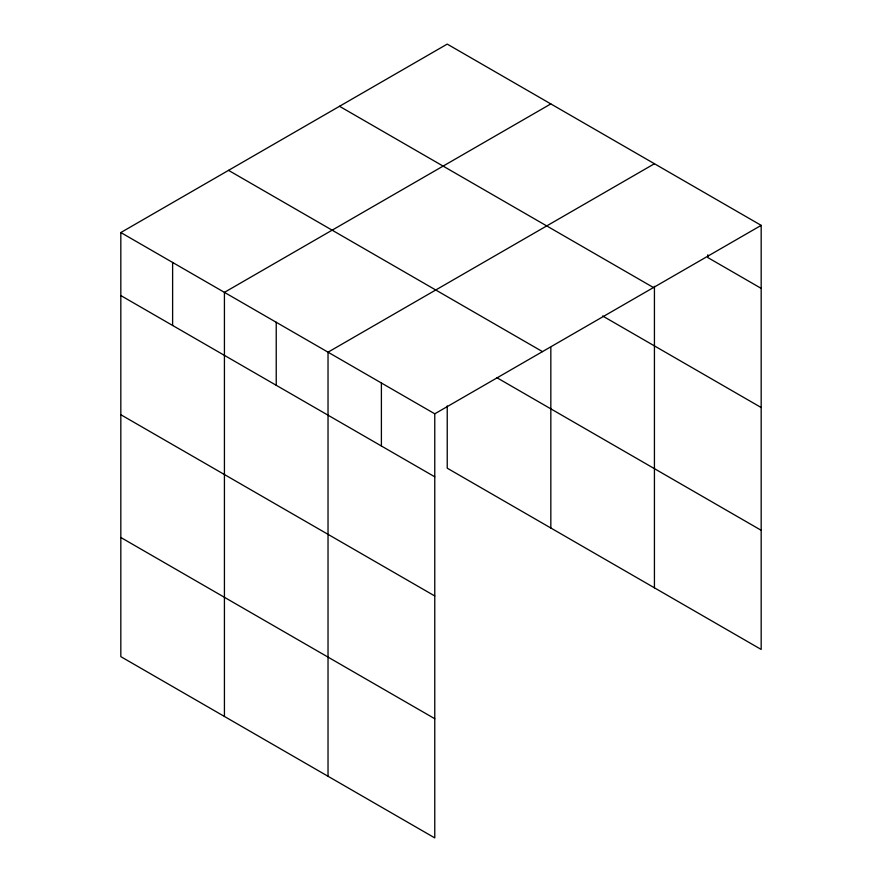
<?xml version="1.0" encoding="UTF-8"?>
<svg xmlns="http://www.w3.org/2000/svg" width="882" height="882" viewBox="0 0 882 882"><rect width="100%" height="100%" fill="white"/><g stroke="black" fill="none" stroke-linecap="round" stroke-linejoin="round"><path stroke-width="1.32" d="M761.177 225.362L434.771 413.812L434.771 837.9L120.823 656.638L120.823 232.55L447.229 44.1L761.177 225.362L761.177 649.45L447.229 468.188L447.229 405.907M550.831 103.911L224.425 292.361L224.425 716.46M654.433 163.732L328.027 352.183L328.027 776.27M761.177 288.37L707.805 257.555L707.805 254.821M339.515 106.292L653.463 287.543M602.638 315.988L761.177 407.528M228.537 170.358L542.485 351.62M496.676 377.584L761.177 530.291M120.823 232.55L434.771 413.812M120.823 295.558L434.771 476.82M120.823 414.716L434.771 595.978M120.823 537.491L434.771 718.742M654.433 286.319L654.433 587.82M550.831 347.464L550.831 528.009M381.399 382.997L381.399 446.005M276.231 322.272L276.231 385.291M172.618 262.461L172.618 325.469"/></g></svg>
